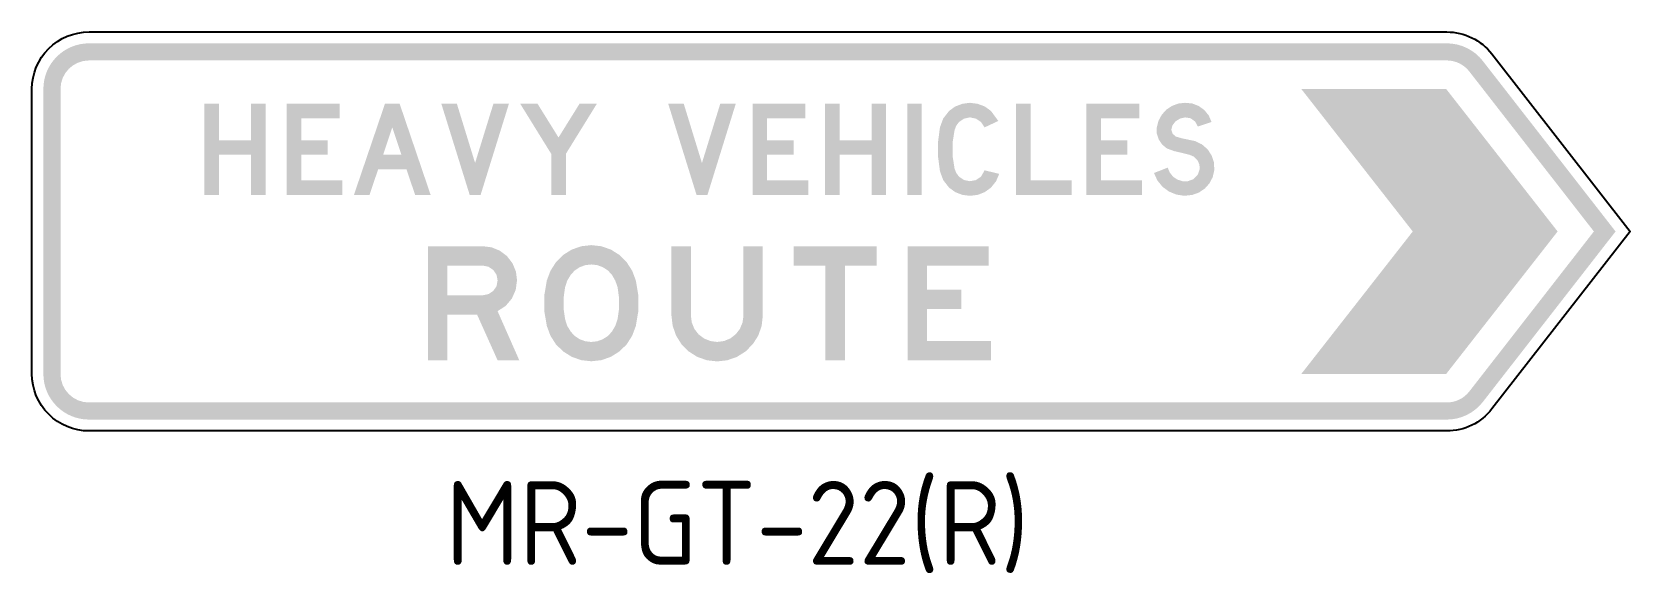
# Model space of a CAD drawing. Extents: x 168.2 to 215.8, y 194.1 to 210.2.
import ezdxf
from ezdxf.enums import TextEntityAlignment as Align

# ---------------------------------------------------------------- set-up
doc = ezdxf.new("R2010")
doc.units = 0
doc.layers.add('L18', color=4, linetype='CONTINUOUS')
doc.layers.add('T25', color=1, linetype='CONTINUOUS')
doc.styles.add('ISO', font='iso.shx')

msp = doc.modelspace()

# ---------------------------------------------------------------- hatches: boundary and pattern name
at = {"layer": 'L18'}
h = msp.add_hatch(color=256, dxfattribs=at)
edge = h.paths.add_edge_path(flags=16)
edge.add_arc((210.311, 200.048), 0.85, 270, 322.1249, ccw=False)
edge.add_line((210.311, 199.198), (169.87, 199.198))
edge.add_arc((169.87, 200.048), 0.85, 180, 270, ccw=False)
edge.add_line((169.02, 200.048), (169.02, 208.548))
edge.add_arc((169.87, 208.548), 0.85, 90, 180, ccw=False)
edge.add_line((169.87, 209.398), (210.311, 209.398))
edge.add_arc((210.311, 208.548), 0.85, 37.8751, 90, ccw=False)
edge.add_line((210.982, 209.07), (214.693, 204.298))
edge.add_line((214.693, 204.298), (210.982, 199.526))
edge = h.paths.add_edge_path()
edge.add_arc((210.311, 200.048), 1.36, 270, 322.1249, ccw=False)
edge.add_line((210.311, 198.688), (169.87, 198.688))
edge.add_arc((169.87, 200.048), 1.36, 180, 270, ccw=False)
edge.add_line((168.51, 200.048), (168.51, 208.548))
edge.add_arc((169.87, 208.548), 1.36, 90, 180, ccw=False)
edge.add_line((169.87, 209.908), (210.311, 209.908))
edge.add_arc((210.311, 208.548), 1.36, 37.8751, 90, ccw=False)
edge.add_line((211.384, 209.383), (215.339, 204.298))
edge.add_line((215.339, 204.298), (211.384, 199.213))
msp.add_hatch(color=256, dxfattribs=at).paths.add_polyline_path([(210.292, 200.048), (213.613, 204.298), (210.292, 208.548), (205.977, 208.548), (209.298, 204.298), (205.977, 200.048)])
h = msp.add_hatch(color=256, dxfattribs=at)
h.paths.add_polyline_path([(202.897, 207.428), (203.305, 207.562), (203.222, 207.757), (203.091, 207.918), (202.92, 208.041), (202.726, 208.115), (202.515, 208.135), (202.314, 208.112), (202.123, 208.041), (201.955, 207.928), (201.821, 207.777), (201.724, 207.596), (201.674, 207.402), (201.674, 207.217), (201.731, 207.043), (201.831, 206.892), (201.972, 206.775), (202.19, 206.695), (202.434, 206.638), (202.652, 206.584), (202.783, 206.527), (202.887, 206.423), (202.944, 206.293), (202.95, 206.149), (202.89, 205.981), (202.766, 205.857), (202.598, 205.797), (202.441, 205.797), (202.287, 205.844), (202.156, 205.934), (202.059, 206.058), (201.999, 206.202), (201.59, 206.041), (201.691, 205.82), (201.841, 205.633), (202.036, 205.489), (202.257, 205.398), (202.495, 205.361), (202.732, 205.388), (202.93, 205.459), (203.104, 205.576), (203.242, 205.733), (203.339, 205.917), (203.386, 206.122), (203.379, 206.346), (203.309, 206.561), (203.188, 206.748), (203.017, 206.896), (202.816, 206.993), (202.434, 207.073), (202.243, 207.127), (202.146, 207.211), (202.106, 207.331), (202.136, 207.455), (202.23, 207.579), (202.364, 207.663), (202.515, 207.7), (202.682, 207.673), (202.816, 207.576)])
h.paths.add_polyline_path([(196.545, 207.402), (196.953, 207.593), (196.736, 207.891), (196.551, 208.025), (196.337, 208.105), (196.109, 208.135), (195.885, 208.105), (195.67, 208.025), (195.486, 207.891), (195.312, 207.666), (195.215, 207.402), (195.158, 206.966), (195.158, 206.531), (195.215, 206.095), (195.312, 205.83), (195.486, 205.606), (195.67, 205.472), (195.885, 205.388), (196.109, 205.361), (196.337, 205.388), (196.551, 205.472), (196.736, 205.606), (196.886, 205.794), (196.98, 206.015), (196.545, 206.122), (196.438, 205.931), (196.287, 205.83), (196.109, 205.797), (195.935, 205.83), (195.784, 205.931), (195.7, 206.045), (195.65, 206.175), (195.59, 206.557), (195.59, 206.939), (195.65, 207.318), (195.7, 207.452), (195.784, 207.562), (195.935, 207.663), (196.109, 207.7), (196.287, 207.663), (196.438, 207.562)])
h.paths.add_polyline_path([(199.141, 205.824), (199.141, 205.388), (197.483, 205.388), (197.483, 208.108), (197.918, 208.108), (197.918, 205.824)])
h.paths.add_polyline_path([(194.675, 205.388), (194.243, 205.388), (194.243, 208.108), (194.675, 208.108)])
h.paths.add_polyline_path([(193.613, 205.388), (193.178, 205.388), (193.178, 206.584), (192.226, 206.584), (192.226, 205.388), (191.791, 205.388), (191.791, 208.108), (192.226, 208.108), (192.226, 207.02), (193.178, 207.02), (193.178, 208.108), (193.613, 208.108)])
h.paths.add_polyline_path([(200.799, 206.584), (200.009, 206.584), (200.009, 205.824), (201.235, 205.824), (201.235, 205.388), (199.577, 205.388), (199.577, 208.108), (201.151, 208.108), (201.151, 207.673), (200.009, 207.673), (200.009, 207.02), (200.799, 207.02)])
h.paths.add_polyline_path([(190.856, 206.584), (190.066, 206.584), (190.066, 205.824), (191.292, 205.824), (191.292, 205.388), (189.633, 205.388), (189.633, 208.108), (191.208, 208.108), (191.208, 207.673), (190.066, 207.673), (190.066, 207.02), (190.856, 207.02)])
h.paths.add_polyline_path([(188.672, 208.108), (189.134, 208.108), (188.29, 205.388), (187.965, 205.388), (187.121, 208.108), (187.583, 208.108), (188.126, 206.34)])
h.paths.add_polyline_path([(184.997, 208.108), (184.072, 206.611), (184.072, 205.388), (183.637, 205.388), (183.637, 206.611), (182.712, 208.108), (183.228, 208.108), (183.854, 207.1), (184.481, 208.108)])
h.paths.add_polyline_path([(181.915, 208.108), (182.377, 208.108), (181.533, 205.388), (181.208, 205.388), (180.363, 208.108), (180.826, 208.108), (181.369, 206.34)])
h.paths.add_polyline_path([(178.631, 206.584), (178.903, 207.402), (179.174, 206.584)], flags=16)
h.paths.add_polyline_path([(178.481, 206.149), (178.223, 205.388), (177.76, 205.388), (178.685, 208.108), (179.121, 208.108), (180.045, 205.388), (179.583, 205.388), (179.325, 206.149)])
h.paths.add_polyline_path([(176.98, 206.584), (176.189, 206.584), (176.189, 205.824), (177.415, 205.824), (177.415, 205.388), (175.757, 205.388), (175.757, 208.108), (177.332, 208.108), (177.332, 207.673), (176.189, 207.673), (176.189, 207.02), (176.98, 207.02)])
h.paths.add_polyline_path([(175.127, 205.388), (174.692, 205.388), (174.692, 206.584), (173.74, 206.584), (173.74, 205.388), (173.305, 205.388), (173.305, 208.108), (173.74, 208.108), (173.74, 207.02), (174.692, 207.02), (174.692, 208.108), (175.127, 208.108)])
h = msp.add_hatch(color=256, dxfattribs=at)
h.paths.add_polyline_path([(195.848, 201.988), (194.829, 201.988), (194.829, 201.036), (196.732, 201.036), (196.732, 200.457), (194.25, 200.457), (194.25, 203.857), (196.665, 203.857), (196.665, 203.281), (194.829, 203.281), (194.829, 202.567), (195.848, 202.567)])
h.paths.add_polyline_path([(192.384, 203.281), (192.384, 200.457), (191.804, 200.457), (191.804, 203.281), (190.853, 203.281), (190.853, 203.857), (193.335, 203.857), (193.335, 203.281)])
h.paths.add_polyline_path([(187.824, 201.582), (187.797, 201.783), (187.797, 203.857), (187.218, 203.857), (187.218, 201.783), (187.255, 201.482), (187.355, 201.194), (187.516, 200.936), (187.73, 200.721), (187.988, 200.557), (188.277, 200.457), (188.578, 200.423), (188.88, 200.457), (189.168, 200.557), (189.426, 200.721), (189.64, 200.936), (189.804, 201.194), (189.905, 201.482), (189.938, 201.783), (189.938, 203.857), (189.362, 203.857), (189.362, 201.783), (189.335, 201.582), (189.255, 201.391), (189.131, 201.231), (188.97, 201.107), (188.782, 201.03), (188.578, 201.003), (188.377, 201.03), (188.189, 201.107), (188.025, 201.231), (187.901, 201.391)])
h.paths.add_polyline_path([(184.049, 201.683), (184.112, 201.485), (184.22, 201.308), (184.34, 201.18), (184.488, 201.083), (184.655, 201.023), (184.829, 201.003), (185.007, 201.023), (185.171, 201.083), (185.322, 201.18), (185.442, 201.308), (185.546, 201.485), (185.613, 201.683), (185.657, 201.998), (185.657, 202.316), (185.613, 202.634), (185.546, 202.829), (185.442, 203.01), (185.322, 203.137), (185.171, 203.234), (185.007, 203.294), (184.829, 203.314), (184.655, 203.294), (184.488, 203.234), (184.34, 203.137), (184.22, 203.01), (184.112, 202.829), (184.049, 202.634), (184.005, 202.316), (184.005, 201.998)], flags=16)
h.paths.add_polyline_path([(183.506, 201.479), (183.613, 201.19), (183.777, 200.932), (183.992, 200.721), (184.246, 200.561), (184.531, 200.46), (184.829, 200.427), (185.131, 200.46), (185.416, 200.561), (185.67, 200.721), (185.885, 200.932), (186.049, 201.19), (186.156, 201.479), (186.233, 201.931), (186.233, 202.386), (186.156, 202.839), (186.049, 203.123), (185.885, 203.381), (185.67, 203.596), (185.416, 203.757), (185.131, 203.857), (184.829, 203.891), (184.531, 203.857), (184.246, 203.757), (183.988, 203.596), (183.777, 203.381), (183.613, 203.123), (183.506, 202.839), (183.429, 202.386), (183.429, 201.931)])
h.paths.add_polyline_path([(181.767, 203.247), (181.911, 203.15), (182.008, 203.006), (182.039, 202.839), (182.008, 202.668), (181.911, 202.524), (181.767, 202.43), (181.6, 202.396), (180.544, 202.396), (180.544, 203.281), (181.6, 203.281)], flags=16)
h.paths.add_polyline_path([(180.544, 201.817), (180.544, 200.457), (179.968, 200.457), (179.968, 203.857), (181.6, 203.857), (181.864, 203.824), (182.109, 203.723), (182.32, 203.562), (182.484, 203.348), (182.585, 203.103), (182.618, 202.839), (182.578, 202.554), (182.464, 202.296), (182.28, 202.078), (182.039, 201.921), (182.685, 200.457), (182.039, 200.457), (181.429, 201.817)])

# ---------------------------------------------------------------- linework, layer by layer
msp.add_lwpolyline([(211.653, 199.005, -0.231442), (210.311, 198.348), (169.87, 198.348, -0.414214), (168.17, 200.048), (168.17, 208.548, -0.414214), (169.87, 210.248), (210.311, 210.248, -0.231442), (211.653, 209.592), (215.77, 204.298)], format="xyb", close=True, dxfattribs=at)

# ---------------------------------------------------------------- texts
at = {"layer": 'T25', "style": 'ISO'}
msp.add_text('MR-GT-22(R)', height=2.5, dxfattribs=at).set_placement((189.182, 194.358), align=Align.CENTER)

doc.saveas('drawing.dxf')
